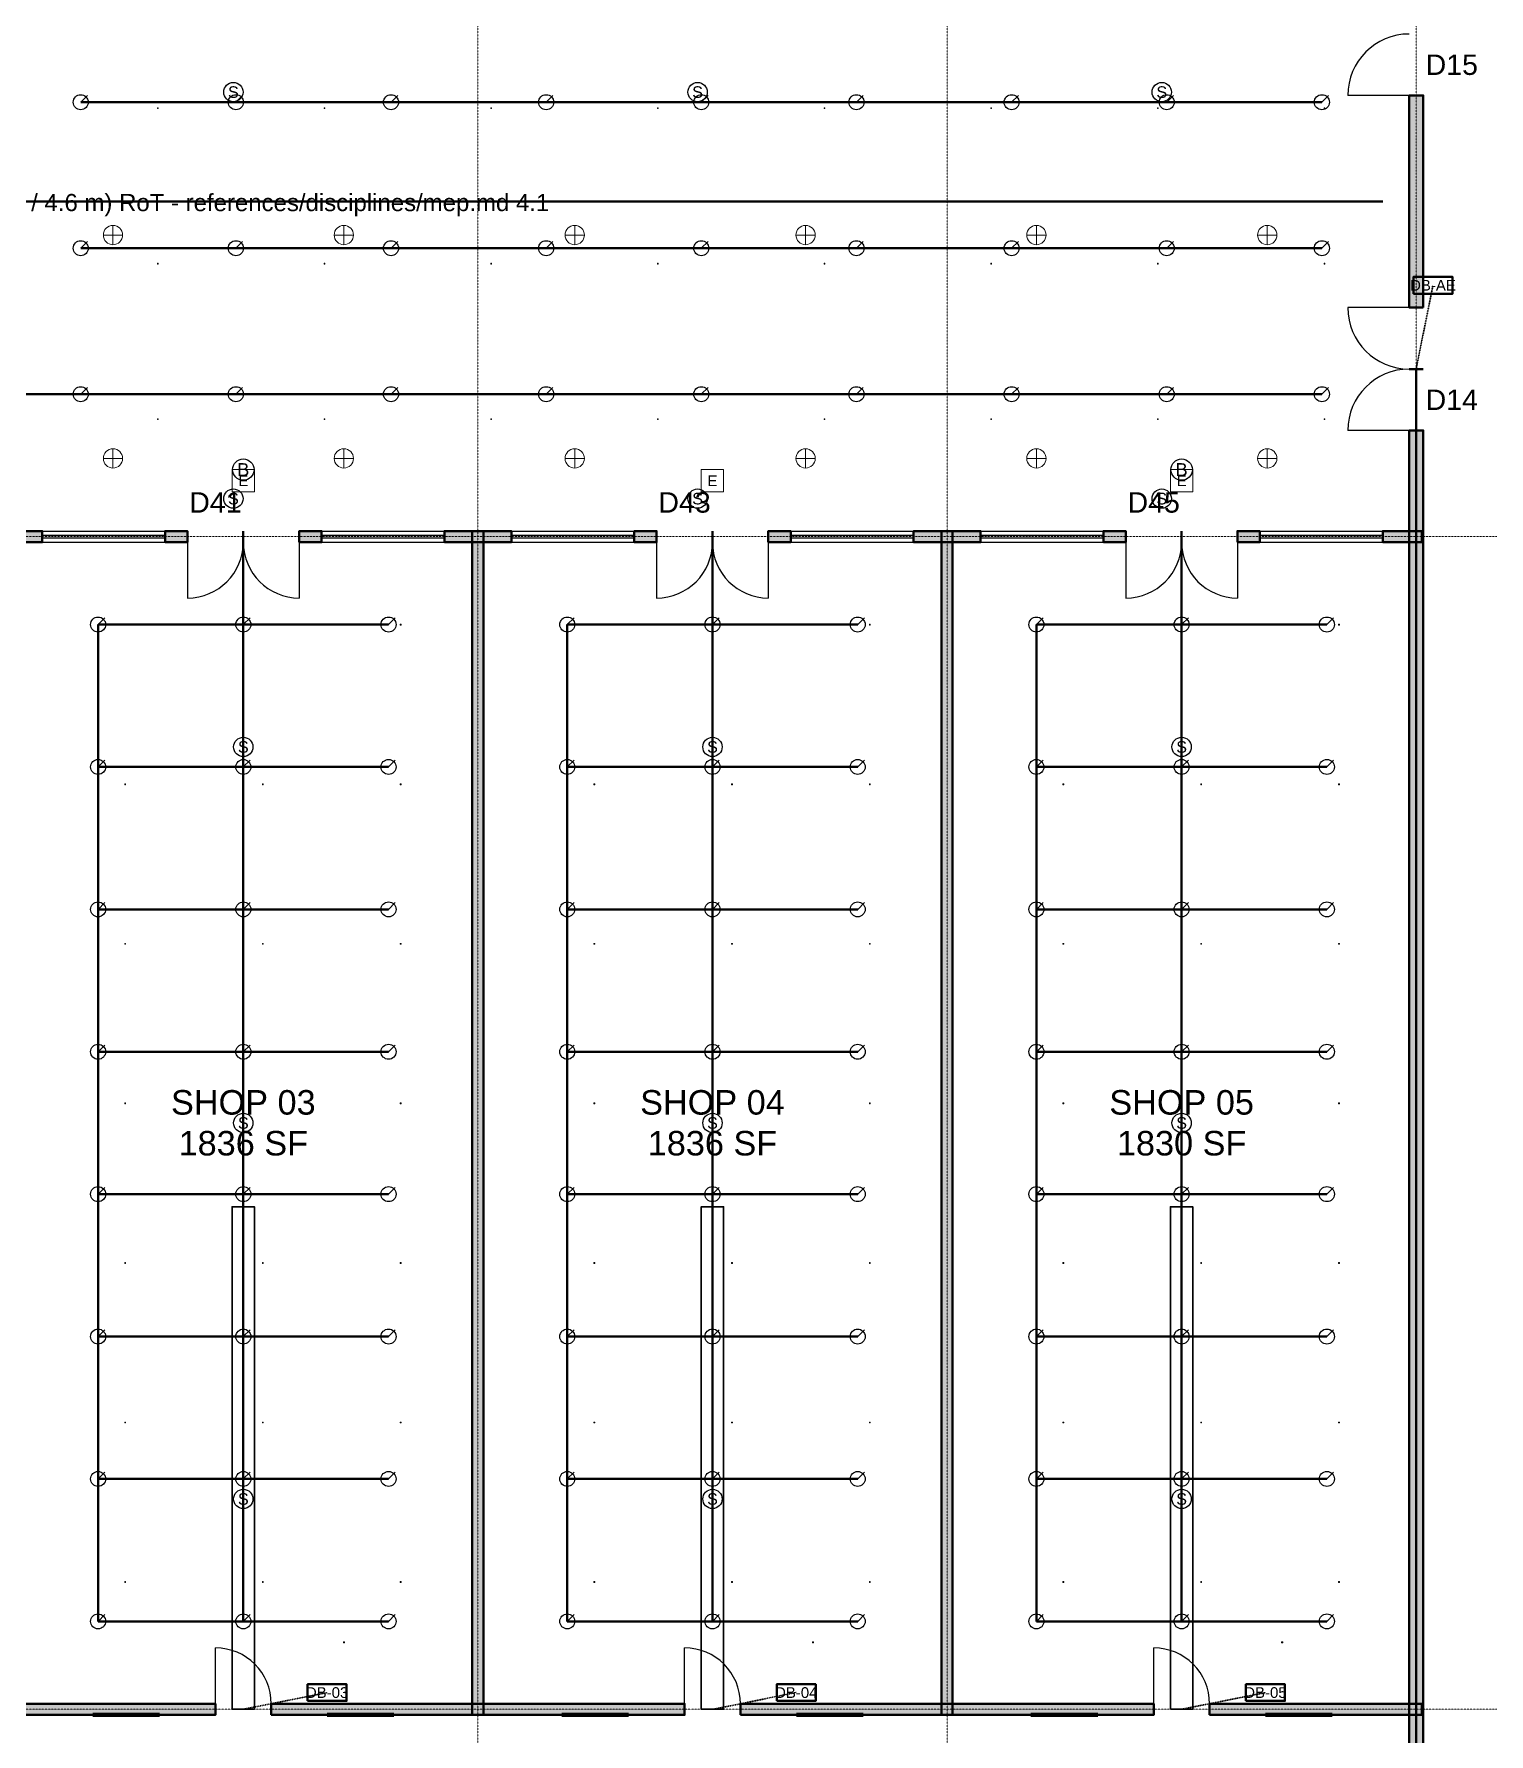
# Model space of a CAD drawing. Header units: inches. Extents: x -108 to 4832, y -12 to 3555.
# Drawn here: x 2876 to 3902, y 762 to 1961 of the extents above; entities that cross this region are included whole.
import ezdxf
from ezdxf.enums import TextEntityAlignment as Align

# ---------------------------------------------------------------- set-up
doc = ezdxf.new("R2010")
doc.units = ezdxf.units.IN
doc.header["$LTSCALE"] = 0.03937
doc.header["$MEASUREMENT"] = 0
doc.linetypes.add('CENTER', pattern=[5.08, 3.175, -0.635, 0.635, -0.635])
doc.linetypes.add('DASHED', pattern=[1.524, 1.27, -0.254])
for name, color, linetype, lineweight in [('A-ANNO-SYMB', 2, 'Continuous', 18), ('A-AREA-IDEN', 2, 'Continuous', 18), ('A-DOOR', 3, 'Continuous', 25), ('A-GLAZ', 4, 'Continuous', 25), ('A-WALL', 7, 'Continuous', 50), ('A-WALL-PATT', 8, 'Continuous', 9), ('E-ANNO-TEXT', 52, 'Continuous', 18), ('E-DB', 6, 'Continuous', 50), ('E-FALM', 230, 'Continuous', 25), ('E-LITE', 2, 'Continuous', 18), ('E-LITE-EMER', 40, 'Continuous', 18), ('E-TRAY', 210, 'DASHED', 35), ('FP-ANNO-TEXT', 14, 'Continuous', 18), ('FP-SPRK-HEAD', 1, 'Continuous', 25), ('FP-SPRK-PIPE', 12, 'Continuous', 50), ('M-HVAC-RCG', 3, 'Continuous', 18), ('M-HVAC-SAD', 5, 'Continuous', 35), ('M-HVAC-SCD', 4, 'Continuous', 18), ('S-GRID', 1, 'CENTER', 13)]:
    doc.layers.add(name, color=color, linetype=linetype, lineweight=lineweight)
doc.styles.add('NCS-ARIAL', font='arial.ttf')

msp = doc.modelspace()

# ---------------------------------------------------------------- hatches: boundary and pattern name
at = {"layer": 'A-WALL-PATT'}
for points in [[(3855.31496, 1767.71654), (3855.31496, 1917.32283), (3845.47244, 1917.32283), (3845.47244, 1767.71654)], [(3855.31496, 609.25197), (3855.31496, 1681.10236), (3845.47244, 1681.10236), (3845.47244, 609.25197)], [(2854.33071, 1602.3622), (2881.88976, 1602.3622), (2881.88976, 1610.23622), (2854.33071, 1610.23622)], [(2968.50394, 1602.3622), (2984.25197, 1602.3622), (2984.25197, 1610.23622), (2968.50394, 1610.23622)], [(3062.99213, 1602.3622), (3078.74016, 1602.3622), (3078.74016, 1610.23622), (3062.99213, 1610.23622)], [(3165.35433, 1602.3622), (3212.59843, 1602.3622), (3212.59843, 1610.23622), (3165.35433, 1610.23622)], [(3192.91339, 775.59055), (3192.91339, 1610.23622), (3185.03937, 1610.23622), (3185.03937, 775.59055)], [(3299.2126, 1602.3622), (3314.96063, 1602.3622), (3314.96063, 1610.23622), (3299.2126, 1610.23622)], [(3393.70079, 1602.3622), (3409.44882, 1602.3622), (3409.44882, 1610.23622), (3393.70079, 1610.23622)], [(3496.06299, 1602.3622), (3543.30709, 1602.3622), (3543.30709, 1610.23622), (3496.06299, 1610.23622)], [(3523.62205, 775.59055), (3523.62205, 1610.23622), (3515.74803, 1610.23622), (3515.74803, 775.59055)], [(3629.92126, 1602.3622), (3645.66929, 1602.3622), (3645.66929, 1610.23622), (3629.92126, 1610.23622)], [(3724.40945, 1602.3622), (3740.15748, 1602.3622), (3740.15748, 1610.23622), (3724.40945, 1610.23622)], [(3826.77165, 1602.3622), (3854.33071, 1602.3622), (3854.33071, 1610.23622), (3826.77165, 1610.23622)], [(2854.33071, 775.59055), (3003.93701, 775.59055), (3003.93701, 783.46457), (2854.33071, 783.46457)], [(3043.30709, 775.59055), (3334.64567, 775.59055), (3334.64567, 783.46457), (3043.30709, 783.46457)], [(3374.01575, 775.59055), (3665.35433, 775.59055), (3665.35433, 783.46457), (3374.01575, 783.46457)], [(3704.72441, 775.59055), (3854.33071, 775.59055), (3854.33071, 783.46457), (3704.72441, 783.46457)]]:
    msp.add_hatch(color=256, dxfattribs=at).paths.add_polyline_path(points)

# ---------------------------------------------------------------- linework, layer by layer
at = {"layer": 'A-DOOR'}
for p, q in [((3845.47244, 1917.32283), (3802.16535, 1917.32283)), ((3845.47244, 1767.71654), (3802.16535, 1767.71654)), ((3845.47244, 1681.10236), (3802.16535, 1681.10236)), ((2984.25197, 1602.3622), (2984.25197, 1562.99213)), ((3062.99213, 1602.3622), (3062.99213, 1562.99213)), ((3314.96063, 1602.3622), (3314.96063, 1562.99213)), ((3393.70079, 1602.3622), (3393.70079, 1562.99213)), ((3645.66929, 1602.3622), (3645.66929, 1562.99213)), ((3724.40945, 1602.3622), (3724.40945, 1562.99213)), ((3003.93701, 783.46457), (3003.93701, 822.83465)), ((3334.64567, 783.46457), (3334.64567, 822.83465)), ((3665.35433, 783.46457), (3665.35433, 822.83465))]:
    msp.add_line(p, q, dxfattribs=at)
for centre, radius, start, end in [((3845.47244, 1917.32283), 43.30709, 90, 180), ((3845.47244, 1767.71654), 43.30709, 180, -90), ((3845.47244, 1681.10236), 43.30709, 90, 180), ((2984.25197, 1602.3622), 39.37008, -90, 0), ((3062.99213, 1602.3622), 39.37008, 180, -90), ((3314.96063, 1602.3622), 39.37008, -90, 0), ((3393.70079, 1602.3622), 39.37008, 180, -90), ((3645.66929, 1602.3622), 39.37008, -90, 0), ((3724.40945, 1602.3622), 39.37008, 180, -90), ((3003.93701, 783.46457), 39.37008, 0, 90), ((3334.64567, 783.46457), 39.37008, 0, 90), ((3665.35433, 783.46457), 39.37008, 0, 90)]:
    msp.add_arc(centre, radius, start, end, dxfattribs=at)
at = {"layer": 'A-GLAZ'}
for p, q in [((2881.88976, 1610.23622), (2968.50394, 1610.23622)), ((2881.88976, 1607.28346), (2968.50394, 1607.28346)), ((3078.74016, 1610.23622), (3165.35433, 1610.23622)), ((3078.74016, 1607.28346), (3165.35433, 1607.28346)), ((3212.59843, 1610.23622), (3299.2126, 1610.23622)), ((3212.59843, 1607.28346), (3299.2126, 1607.28346)), ((3409.44882, 1610.23622), (3496.06299, 1610.23622)), ((3409.44882, 1607.28346), (3496.06299, 1607.28346)), ((3543.30709, 1610.23622), (3629.92126, 1610.23622)), ((3543.30709, 1607.28346), (3629.92126, 1607.28346)), ((3740.15748, 1610.23622), (3826.77165, 1610.23622)), ((3740.15748, 1607.28346), (3826.77165, 1607.28346)), ((2881.88976, 1605.31496), (2968.50394, 1605.31496)), ((2881.88976, 1602.3622), (2968.50394, 1602.3622)), ((3078.74016, 1605.31496), (3165.35433, 1605.31496)), ((3078.74016, 1602.3622), (3165.35433, 1602.3622)), ((3212.59843, 1605.31496), (3299.2126, 1605.31496)), ((3212.59843, 1602.3622), (3299.2126, 1602.3622)), ((3409.44882, 1605.31496), (3496.06299, 1605.31496)), ((3409.44882, 1602.3622), (3496.06299, 1602.3622)), ((3543.30709, 1605.31496), (3629.92126, 1605.31496)), ((3543.30709, 1602.3622), (3629.92126, 1602.3622)), ((3740.15748, 1605.31496), (3826.77165, 1605.31496)), ((3740.15748, 1602.3622), (3826.77165, 1602.3622))]:
    msp.add_line(p, q, dxfattribs=at)
at = {"layer": 'A-WALL'}
for p, q in [((3855.31496, 1917.32283), (3845.47244, 1917.32283)), ((3855.31496, 1767.71654), (3845.47244, 1767.71654)), ((3855.31496, 1724.40945), (3845.47244, 1724.40945)), ((3855.31496, 1724.40945), (3845.47244, 1724.40945)), ((3855.31496, 1681.10236), (3845.47244, 1681.10236)), ((2881.88976, 1602.3622), (2881.88976, 1610.23622)), ((2968.50394, 1602.3622), (2968.50394, 1610.23622)), ((2984.25197, 1602.3622), (2984.25197, 1610.23622)), ((3023.62205, 1602.3622), (3023.62205, 1610.23622)), ((3023.62205, 1602.3622), (3023.62205, 1610.23622)), ((3062.99213, 1602.3622), (3062.99213, 1610.23622)), ((3078.74016, 1602.3622), (3078.74016, 1610.23622)), ((3165.35433, 1602.3622), (3165.35433, 1610.23622)), ((3212.59843, 1602.3622), (3212.59843, 1610.23622)), ((3299.2126, 1602.3622), (3299.2126, 1610.23622)), ((3314.96063, 1602.3622), (3314.96063, 1610.23622)), ((3354.33071, 1602.3622), (3354.33071, 1610.23622)), ((3354.33071, 1602.3622), (3354.33071, 1610.23622)), ((3393.70079, 1602.3622), (3393.70079, 1610.23622)), ((3409.44882, 1602.3622), (3409.44882, 1610.23622)), ((3496.06299, 1602.3622), (3496.06299, 1610.23622)), ((3543.30709, 1602.3622), (3543.30709, 1610.23622)), ((3629.92126, 1602.3622), (3629.92126, 1610.23622)), ((3645.66929, 1602.3622), (3645.66929, 1610.23622)), ((3685.03937, 1602.3622), (3685.03937, 1610.23622)), ((3685.03937, 1602.3622), (3685.03937, 1610.23622)), ((3724.40945, 1602.3622), (3724.40945, 1610.23622)), ((3740.15748, 1602.3622), (3740.15748, 1610.23622)), ((3826.77165, 1602.3622), (3826.77165, 1610.23622)), ((3003.93701, 775.59055), (3003.93701, 783.46457)), ((3043.30709, 775.59055), (3043.30709, 783.46457)), ((3334.64567, 775.59055), (3334.64567, 783.46457)), ((3374.01575, 775.59055), (3374.01575, 783.46457)), ((3665.35433, 775.59055), (3665.35433, 783.46457)), ((3704.72441, 775.59055), (3704.72441, 783.46457))]:
    msp.add_line(p, q, dxfattribs=at)
for points in [[(3855.31496, 1767.71654), (3855.31496, 1917.32283), (3845.47244, 1917.32283), (3845.47244, 1767.71654)], [(3855.31496, 609.25197), (3855.31496, 1681.10236), (3845.47244, 1681.10236), (3845.47244, 609.25197)], [(2854.33071, 1602.3622), (2881.88976, 1602.3622), (2881.88976, 1610.23622), (2854.33071, 1610.23622)], [(2968.50394, 1602.3622), (2984.25197, 1602.3622), (2984.25197, 1610.23622), (2968.50394, 1610.23622)], [(3062.99213, 1602.3622), (3078.74016, 1602.3622), (3078.74016, 1610.23622), (3062.99213, 1610.23622)], [(3165.35433, 1602.3622), (3212.59843, 1602.3622), (3212.59843, 1610.23622), (3165.35433, 1610.23622)], [(3192.91339, 775.59055), (3192.91339, 1610.23622), (3185.03937, 1610.23622), (3185.03937, 775.59055)], [(3299.2126, 1602.3622), (3314.96063, 1602.3622), (3314.96063, 1610.23622), (3299.2126, 1610.23622)], [(3393.70079, 1602.3622), (3409.44882, 1602.3622), (3409.44882, 1610.23622), (3393.70079, 1610.23622)], [(3496.06299, 1602.3622), (3543.30709, 1602.3622), (3543.30709, 1610.23622), (3496.06299, 1610.23622)], [(3523.62205, 775.59055), (3523.62205, 1610.23622), (3515.74803, 1610.23622), (3515.74803, 775.59055)], [(3629.92126, 1602.3622), (3645.66929, 1602.3622), (3645.66929, 1610.23622), (3629.92126, 1610.23622)], [(3724.40945, 1602.3622), (3740.15748, 1602.3622), (3740.15748, 1610.23622), (3724.40945, 1610.23622)], [(3826.77165, 1602.3622), (3854.33071, 1602.3622), (3854.33071, 1610.23622), (3826.77165, 1610.23622)], [(2854.33071, 775.59055), (3003.93701, 775.59055), (3003.93701, 783.46457), (2854.33071, 783.46457)], [(3043.30709, 775.59055), (3334.64567, 775.59055), (3334.64567, 783.46457), (3043.30709, 783.46457)], [(3374.01575, 775.59055), (3665.35433, 775.59055), (3665.35433, 783.46457), (3374.01575, 783.46457)], [(3704.72441, 775.59055), (3854.33071, 775.59055), (3854.33071, 783.46457), (3704.72441, 783.46457)]]:
    msp.add_lwpolyline(points, close=True, dxfattribs=at)
at = {"layer": 'E-DB'}
for points in [[(3848.4252, 1777.55906), (3875.98425, 1777.55906), (3875.98425, 1789.37008), (3848.4252, 1789.37008)], [(3068.89764, 785.43307), (3096.45669, 785.43307), (3096.45669, 797.24409), (3068.89764, 797.24409)], [(3399.6063, 785.43307), (3427.16535, 785.43307), (3427.16535, 797.24409), (3399.6063, 797.24409)], [(3730.31496, 785.43307), (3757.87402, 785.43307), (3757.87402, 797.24409), (3730.31496, 797.24409)]]:
    msp.add_lwpolyline(points, close=True, dxfattribs=at)
at = {"layer": 'E-FALM'}
for centre, radius in [((3016.62292, 1919.68504), 6.80315), ((3343.83202, 1919.68504), 6.80315), ((3671.04112, 1919.68504), 6.80315), ((3023.62205, 1653.54331), 7.55906), ((3685.03937, 1653.54331), 7.55906), ((3016.62292, 1633.07087), 6.80315), ((3343.83202, 1633.07087), 6.80315), ((3671.04112, 1633.07087), 6.80315), ((3023.62205, 1458.00525), 6.80315), ((3354.33071, 1458.00525), 6.80315), ((3685.03937, 1458.00525), 6.80315), ((3023.62205, 1192.91339), 6.80315), ((3354.33071, 1192.91339), 6.80315), ((3685.03937, 1192.91339), 6.80315), ((3023.62205, 927.82152), 6.80315), ((3354.33071, 927.82152), 6.80315), ((3685.03937, 927.82152), 6.80315)]:
    msp.add_circle(centre, radius, dxfattribs=at)
at = {"layer": 'E-LITE'}
for p, q in [((2931.75853, 1812.09449), (2931.75853, 1825.70079)), ((3094.48819, 1812.09449), (3094.48819, 1825.70079)), ((3257.21785, 1812.09449), (3257.21785, 1825.70079)), ((3419.94751, 1812.09449), (3419.94751, 1825.70079)), ((3582.67717, 1812.09449), (3582.67717, 1825.70079)), ((3745.40682, 1812.09449), (3745.40682, 1825.70079)), ((2924.95538, 1818.89764), (2938.56168, 1818.89764)), ((3087.68504, 1818.89764), (3101.29134, 1818.89764)), ((3250.4147, 1818.89764), (3264.021, 1818.89764)), ((3413.14436, 1818.89764), (3426.75066, 1818.89764)), ((3575.87402, 1818.89764), (3589.48031, 1818.89764)), ((3738.60367, 1818.89764), (3752.20997, 1818.89764)), ((2931.75853, 1654.61417), (2931.75853, 1668.22047)), ((3094.48819, 1654.61417), (3094.48819, 1668.22047)), ((3257.21785, 1654.61417), (3257.21785, 1668.22047)), ((3419.94751, 1654.61417), (3419.94751, 1668.22047)), ((3582.67717, 1654.61417), (3582.67717, 1668.22047)), ((3745.40682, 1654.61417), (3745.40682, 1668.22047)), ((2924.95538, 1661.41732), (2938.56168, 1661.41732)), ((3087.68504, 1661.41732), (3101.29134, 1661.41732)), ((3250.4147, 1661.41732), (3264.021, 1661.41732)), ((3413.14436, 1661.41732), (3426.75066, 1661.41732)), ((3575.87402, 1661.41732), (3589.48031, 1661.41732)), ((3738.60367, 1661.41732), (3752.20997, 1661.41732))]:
    msp.add_line(p, q, dxfattribs=at)
at = {"layer": 'E-LITE', "const_width": 3.02362}
for points in [[(2917.32283, 775.59055), (2964.56693, 775.59055)], [(3082.67717, 775.59055), (3129.92126, 775.59055)], [(3248.0315, 775.59055), (3295.27559, 775.59055)], [(3413.38583, 775.59055), (3460.62992, 775.59055)], [(3578.74016, 775.59055), (3625.98425, 775.59055)], [(3744.09449, 775.59055), (3791.33858, 775.59055)]]:
    msp.add_lwpolyline(points, dxfattribs=at)
at = {"layer": 'E-LITE'}
for centre in [(2931.75853, 1818.89764), (3094.48819, 1818.89764), (3257.21785, 1818.89764), (3419.94751, 1818.89764), (3582.67717, 1818.89764), (3745.40682, 1818.89764), (2931.75853, 1661.41732), (3094.48819, 1661.41732), (3257.21785, 1661.41732), (3419.94751, 1661.41732), (3582.67717, 1661.41732), (3745.40682, 1661.41732)]:
    msp.add_circle(centre, 6.80315, dxfattribs=at)
at = {"layer": 'E-LITE-EMER'}
for points in [[(3015.74803, 1637.79528), (3031.49606, 1637.79528), (3031.49606, 1653.54331), (3015.74803, 1653.54331)], [(3346.45669, 1637.79528), (3362.20472, 1637.79528), (3362.20472, 1653.54331), (3346.45669, 1653.54331)], [(3677.16535, 1637.79528), (3692.91339, 1637.79528), (3692.91339, 1653.54331), (3677.16535, 1653.54331)]]:
    msp.add_lwpolyline(points, close=True, dxfattribs=at)
at = {"layer": 'E-TRAY'}
for p, q in [((3850.3937, 1724.40945), (3862.20472, 1783.46457)), ((3023.62205, 779.52756), (3082.67717, 791.33858)), ((3354.33071, 779.52756), (3413.38583, 791.33858)), ((3685.03937, 779.52756), (3744.09449, 791.33858))]:
    msp.add_line(p, q, dxfattribs=at)
at = {"layer": 'FP-SPRK-HEAD'}
for p, q in [((2909.01137, 1912.54218), (2913.77358, 1917.30439)), ((3018.3727, 1912.54218), (3023.13491, 1917.30439)), ((3127.73403, 1912.54218), (3132.49624, 1917.30439)), ((3237.09536, 1912.54218), (3241.85757, 1917.30439)), ((3346.45669, 1912.54218), (3351.2189, 1917.30439)), ((3455.81802, 1912.54218), (3460.58023, 1917.30439)), ((3565.17935, 1912.54218), (3569.94156, 1917.30439)), ((3674.54068, 1912.54218), (3679.30289, 1917.30439)), ((3783.90201, 1912.54218), (3788.66422, 1917.30439)), ((2909.01137, 1809.61755), (2913.77358, 1814.37975)), ((3018.3727, 1809.61755), (3023.13491, 1814.37975)), ((3127.73403, 1809.61755), (3132.49624, 1814.37975)), ((3237.09536, 1809.61755), (3241.85757, 1814.37975)), ((3346.45669, 1809.61755), (3351.2189, 1814.37975)), ((3455.81802, 1809.61755), (3460.58023, 1814.37975)), ((3565.17935, 1809.61755), (3569.94156, 1814.37975)), ((3674.54068, 1809.61755), (3679.30289, 1814.37975)), ((3783.90201, 1809.61755), (3788.66422, 1814.37975)), ((2909.01137, 1706.69291), (2913.77358, 1711.45512)), ((3018.3727, 1706.69291), (3023.13491, 1711.45512)), ((3127.73403, 1706.69291), (3132.49624, 1711.45512)), ((3237.09536, 1706.69291), (3241.85757, 1711.45512)), ((3346.45669, 1706.69291), (3351.2189, 1711.45512)), ((3455.81802, 1706.69291), (3460.58023, 1711.45512)), ((3565.17935, 1706.69291), (3569.94156, 1711.45512)), ((3674.54068, 1706.69291), (3679.30289, 1711.45512)), ((3783.90201, 1706.69291), (3788.66422, 1711.45512)), ((2921.25984, 1544.29134), (2926.02205, 1549.05354)), ((3023.62205, 1544.29134), (3028.38425, 1549.05354)), ((3125.98425, 1544.29134), (3130.74646, 1549.05354)), ((3251.9685, 1544.29134), (3256.73071, 1549.05354)), ((3354.33071, 1544.29134), (3359.09291, 1549.05354)), ((3456.69291, 1544.29134), (3461.45512, 1549.05354)), ((3582.67717, 1544.29134), (3587.43937, 1549.05354)), ((3685.03937, 1544.29134), (3689.80157, 1549.05354)), ((3787.40157, 1544.29134), (3792.16378, 1549.05354)), ((2921.25984, 1443.89764), (2926.02205, 1448.65984)), ((3023.62205, 1443.89764), (3028.38425, 1448.65984)), ((3125.98425, 1443.89764), (3130.74646, 1448.65984)), ((3251.9685, 1443.89764), (3256.73071, 1448.65984)), ((3354.33071, 1443.89764), (3359.09291, 1448.65984)), ((3456.69291, 1443.89764), (3461.45512, 1448.65984)), ((3582.67717, 1443.89764), (3587.43937, 1448.65984)), ((3685.03937, 1443.89764), (3689.80157, 1448.65984)), ((3787.40157, 1443.89764), (3792.16378, 1448.65984)), ((2921.25984, 1343.50394), (2926.02205, 1348.26614)), ((3023.62205, 1343.50394), (3028.38425, 1348.26614)), ((3125.98425, 1343.50394), (3130.74646, 1348.26614)), ((3251.9685, 1343.50394), (3256.73071, 1348.26614)), ((3354.33071, 1343.50394), (3359.09291, 1348.26614)), ((3456.69291, 1343.50394), (3461.45512, 1348.26614)), ((3582.67717, 1343.50394), (3587.43937, 1348.26614)), ((3685.03937, 1343.50394), (3689.80157, 1348.26614)), ((3787.40157, 1343.50394), (3792.16378, 1348.26614)), ((2921.25984, 1243.11024), (2926.02205, 1247.87244)), ((3023.62205, 1243.11024), (3028.38425, 1247.87244)), ((3125.98425, 1243.11024), (3130.74646, 1247.87244)), ((3251.9685, 1243.11024), (3256.73071, 1247.87244)), ((3354.33071, 1243.11024), (3359.09291, 1247.87244)), ((3456.69291, 1243.11024), (3461.45512, 1247.87244)), ((3582.67717, 1243.11024), (3587.43937, 1247.87244)), ((3685.03937, 1243.11024), (3689.80157, 1247.87244)), ((3787.40157, 1243.11024), (3792.16378, 1247.87244)), ((2921.25984, 1142.71654), (2926.02205, 1147.47874)), ((3023.62205, 1142.71654), (3028.38425, 1147.47874)), ((3125.98425, 1142.71654), (3130.74646, 1147.47874)), ((3251.9685, 1142.71654), (3256.73071, 1147.47874)), ((3354.33071, 1142.71654), (3359.09291, 1147.47874)), ((3456.69291, 1142.71654), (3461.45512, 1147.47874)), ((3582.67717, 1142.71654), (3587.43937, 1147.47874)), ((3685.03937, 1142.71654), (3689.80157, 1147.47874)), ((3787.40157, 1142.71654), (3792.16378, 1147.47874)), ((2921.25984, 1042.32283), (2926.02205, 1047.08504)), ((3023.62205, 1042.32283), (3028.38425, 1047.08504)), ((3125.98425, 1042.32283), (3130.74646, 1047.08504)), ((3251.9685, 1042.32283), (3256.73071, 1047.08504)), ((3354.33071, 1042.32283), (3359.09291, 1047.08504)), ((3456.69291, 1042.32283), (3461.45512, 1047.08504)), ((3582.67717, 1042.32283), (3587.43937, 1047.08504)), ((3685.03937, 1042.32283), (3689.80157, 1047.08504)), ((3787.40157, 1042.32283), (3792.16378, 1047.08504)), ((2921.25984, 941.92913), (2926.02205, 946.69134)), ((3023.62205, 941.92913), (3028.38425, 946.69134)), ((3125.98425, 941.92913), (3130.74646, 946.69134)), ((3251.9685, 941.92913), (3256.73071, 946.69134)), ((3354.33071, 941.92913), (3359.09291, 946.69134)), ((3456.69291, 941.92913), (3461.45512, 946.69134)), ((3582.67717, 941.92913), (3587.43937, 946.69134)), ((3685.03937, 941.92913), (3689.80157, 946.69134)), ((3787.40157, 941.92913), (3792.16378, 946.69134)), ((2921.25984, 841.53543), (2926.02205, 846.29764)), ((3023.62205, 841.53543), (3028.38425, 846.29764)), ((3125.98425, 841.53543), (3130.74646, 846.29764)), ((3251.9685, 841.53543), (3256.73071, 846.29764)), ((3354.33071, 841.53543), (3359.09291, 846.29764)), ((3456.69291, 841.53543), (3461.45512, 846.29764)), ((3582.67717, 841.53543), (3587.43937, 846.29764)), ((3685.03937, 841.53543), (3689.80157, 846.29764)), ((3787.40157, 841.53543), (3792.16378, 846.29764))]:
    msp.add_line(p, q, dxfattribs=at)
for centre in [(2909.01137, 1912.54218), (3018.3727, 1912.54218), (3127.73403, 1912.54218), (3237.09536, 1912.54218), (3346.45669, 1912.54218), (3455.81802, 1912.54218), (3565.17935, 1912.54218), (3674.54068, 1912.54218), (3783.90201, 1912.54218), (2909.01137, 1809.61755), (3018.3727, 1809.61755), (3127.73403, 1809.61755), (3237.09536, 1809.61755), (3346.45669, 1809.61755), (3455.81802, 1809.61755), (3565.17935, 1809.61755), (3674.54068, 1809.61755), (3783.90201, 1809.61755), (2909.01137, 1706.69291), (3018.3727, 1706.69291), (3127.73403, 1706.69291), (3237.09536, 1706.69291), (3346.45669, 1706.69291), (3455.81802, 1706.69291), (3565.17935, 1706.69291), (3674.54068, 1706.69291), (3783.90201, 1706.69291), (2921.25984, 1544.29134), (3023.62205, 1544.29134), (3125.98425, 1544.29134), (3251.9685, 1544.29134), (3354.33071, 1544.29134), (3456.69291, 1544.29134), (3582.67717, 1544.29134), (3685.03937, 1544.29134), (3787.40157, 1544.29134), (2921.25984, 1443.89764), (3023.62205, 1443.89764), (3125.98425, 1443.89764), (3251.9685, 1443.89764), (3354.33071, 1443.89764), (3456.69291, 1443.89764), (3582.67717, 1443.89764), (3685.03937, 1443.89764), (3787.40157, 1443.89764), (2921.25984, 1343.50394), (3023.62205, 1343.50394), (3125.98425, 1343.50394), (3251.9685, 1343.50394), (3354.33071, 1343.50394), (3456.69291, 1343.50394), (3582.67717, 1343.50394), (3685.03937, 1343.50394), (3787.40157, 1343.50394), (2921.25984, 1243.11024), (3023.62205, 1243.11024), (3125.98425, 1243.11024), (3251.9685, 1243.11024), (3354.33071, 1243.11024), (3456.69291, 1243.11024), (3582.67717, 1243.11024), (3685.03937, 1243.11024), (3787.40157, 1243.11024), (2921.25984, 1142.71654), (3023.62205, 1142.71654), (3125.98425, 1142.71654), (3251.9685, 1142.71654), (3354.33071, 1142.71654), (3456.69291, 1142.71654), (3582.67717, 1142.71654), (3685.03937, 1142.71654), (3787.40157, 1142.71654), (2921.25984, 1042.32283), (3023.62205, 1042.32283), (3125.98425, 1042.32283), (3251.9685, 1042.32283), (3354.33071, 1042.32283), (3456.69291, 1042.32283), (3582.67717, 1042.32283), (3685.03937, 1042.32283), (3787.40157, 1042.32283), (2921.25984, 941.92913), (3023.62205, 941.92913), (3125.98425, 941.92913), (3251.9685, 941.92913), (3354.33071, 941.92913), (3456.69291, 941.92913), (3582.67717, 941.92913), (3685.03937, 941.92913), (3787.40157, 941.92913), (2921.25984, 841.53543), (3023.62205, 841.53543), (3125.98425, 841.53543), (3251.9685, 841.53543), (3354.33071, 841.53543), (3456.69291, 841.53543), (3582.67717, 841.53543), (3685.03937, 841.53543), (3787.40157, 841.53543)]:
    msp.add_circle(centre, 5.29134, dxfattribs=at)
at = {"layer": 'FP-SPRK-PIPE'}
for p, q in [((2909.01137, 1912.54218), (3018.3727, 1912.54218)), ((3018.3727, 1912.54218), (3127.73403, 1912.54218)), ((3127.73403, 1912.54218), (3237.09536, 1912.54218)), ((3237.09536, 1912.54218), (3346.45669, 1912.54218)), ((3346.45669, 1912.54218), (3455.81802, 1912.54218)), ((3455.81802, 1912.54218), (3565.17935, 1912.54218)), ((3565.17935, 1912.54218), (3674.54068, 1912.54218)), ((3674.54068, 1912.54218), (3783.90201, 1912.54218)), ((897.6378, 1842.51969), (3826.77165, 1842.51969)), ((2909.01137, 1809.61755), (3018.3727, 1809.61755)), ((3018.3727, 1809.61755), (3127.73403, 1809.61755)), ((3127.73403, 1809.61755), (3237.09536, 1809.61755)), ((3237.09536, 1809.61755), (3346.45669, 1809.61755)), ((3346.45669, 1809.61755), (3455.81802, 1809.61755)), ((3455.81802, 1809.61755), (3565.17935, 1809.61755)), ((3565.17935, 1809.61755), (3674.54068, 1809.61755)), ((3674.54068, 1809.61755), (3783.90201, 1809.61755)), ((3850.3937, 678.8771), (3850.3937, 1724.40945)), ((2799.65004, 1706.69291), (2909.01137, 1706.69291)), ((2909.01137, 1706.69291), (3018.3727, 1706.69291)), ((3018.3727, 1706.69291), (3127.73403, 1706.69291)), ((3127.73403, 1706.69291), (3237.09536, 1706.69291)), ((3237.09536, 1706.69291), (3346.45669, 1706.69291)), ((3346.45669, 1706.69291), (3455.81802, 1706.69291)), ((3455.81802, 1706.69291), (3565.17935, 1706.69291)), ((3565.17935, 1706.69291), (3674.54068, 1706.69291)), ((3674.54068, 1706.69291), (3783.90201, 1706.69291)), ((3023.62205, 841.53543), (3023.62205, 1606.29921)), ((3354.33071, 841.53543), (3354.33071, 1606.29921)), ((3685.03937, 841.53543), (3685.03937, 1606.29921)), ((2921.25984, 1544.29134), (3023.62205, 1544.29134)), ((2921.25984, 1443.89764), (2921.25984, 1544.29134)), ((3023.62205, 1544.29134), (3125.98425, 1544.29134)), ((3251.9685, 1544.29134), (3354.33071, 1544.29134)), ((3251.9685, 1443.89764), (3251.9685, 1544.29134)), ((3354.33071, 1544.29134), (3456.69291, 1544.29134)), ((3582.67717, 1544.29134), (3685.03937, 1544.29134)), ((3582.67717, 1443.89764), (3582.67717, 1544.29134)), ((3685.03937, 1544.29134), (3787.40157, 1544.29134)), ((2921.25984, 1443.89764), (3023.62205, 1443.89764)), ((2921.25984, 1343.50394), (2921.25984, 1443.89764)), ((3023.62205, 1443.89764), (3125.98425, 1443.89764)), ((3251.9685, 1443.89764), (3354.33071, 1443.89764)), ((3251.9685, 1343.50394), (3251.9685, 1443.89764)), ((3354.33071, 1443.89764), (3456.69291, 1443.89764)), ((3582.67717, 1443.89764), (3685.03937, 1443.89764)), ((3582.67717, 1343.50394), (3582.67717, 1443.89764)), ((3685.03937, 1443.89764), (3787.40157, 1443.89764)), ((2921.25984, 1343.50394), (3023.62205, 1343.50394)), ((2921.25984, 1243.11024), (2921.25984, 1343.50394)), ((3023.62205, 1343.50394), (3125.98425, 1343.50394)), ((3251.9685, 1343.50394), (3354.33071, 1343.50394)), ((3251.9685, 1243.11024), (3251.9685, 1343.50394)), ((3354.33071, 1343.50394), (3456.69291, 1343.50394)), ((3582.67717, 1343.50394), (3685.03937, 1343.50394)), ((3582.67717, 1243.11024), (3582.67717, 1343.50394)), ((3685.03937, 1343.50394), (3787.40157, 1343.50394)), ((2921.25984, 1243.11024), (3023.62205, 1243.11024)), ((2921.25984, 1142.71654), (2921.25984, 1243.11024)), ((3023.62205, 1243.11024), (3125.98425, 1243.11024)), ((3251.9685, 1243.11024), (3354.33071, 1243.11024)), ((3251.9685, 1142.71654), (3251.9685, 1243.11024)), ((3354.33071, 1243.11024), (3456.69291, 1243.11024)), ((3582.67717, 1243.11024), (3685.03937, 1243.11024)), ((3582.67717, 1142.71654), (3582.67717, 1243.11024)), ((3685.03937, 1243.11024), (3787.40157, 1243.11024)), ((2921.25984, 1142.71654), (3023.62205, 1142.71654)), ((2921.25984, 1042.32283), (2921.25984, 1142.71654)), ((3023.62205, 1142.71654), (3125.98425, 1142.71654)), ((3251.9685, 1142.71654), (3354.33071, 1142.71654)), ((3251.9685, 1042.32283), (3251.9685, 1142.71654)), ((3354.33071, 1142.71654), (3456.69291, 1142.71654)), ((3582.67717, 1142.71654), (3685.03937, 1142.71654)), ((3582.67717, 1042.32283), (3582.67717, 1142.71654)), ((3685.03937, 1142.71654), (3787.40157, 1142.71654)), ((2921.25984, 1042.32283), (3023.62205, 1042.32283)), ((2921.25984, 941.92913), (2921.25984, 1042.32283)), ((3023.62205, 1042.32283), (3125.98425, 1042.32283)), ((3251.9685, 1042.32283), (3354.33071, 1042.32283)), ((3251.9685, 941.92913), (3251.9685, 1042.32283)), ((3354.33071, 1042.32283), (3456.69291, 1042.32283)), ((3582.67717, 1042.32283), (3685.03937, 1042.32283)), ((3582.67717, 941.92913), (3582.67717, 1042.32283)), ((3685.03937, 1042.32283), (3787.40157, 1042.32283)), ((2921.25984, 941.92913), (3023.62205, 941.92913)), ((2921.25984, 841.53543), (2921.25984, 941.92913)), ((3023.62205, 941.92913), (3125.98425, 941.92913)), ((3251.9685, 941.92913), (3354.33071, 941.92913)), ((3251.9685, 841.53543), (3251.9685, 941.92913)), ((3354.33071, 941.92913), (3456.69291, 941.92913)), ((3582.67717, 941.92913), (3685.03937, 941.92913)), ((3582.67717, 841.53543), (3582.67717, 941.92913)), ((3685.03937, 941.92913), (3787.40157, 941.92913)), ((2921.25984, 841.53543), (3023.62205, 841.53543)), ((2921.25984, 841.53543), (3023.62205, 841.53543)), ((3023.62205, 841.53543), (3125.98425, 841.53543)), ((3251.9685, 841.53543), (3354.33071, 841.53543)), ((3251.9685, 841.53543), (3354.33071, 841.53543)), ((3354.33071, 841.53543), (3456.69291, 841.53543)), ((3582.67717, 841.53543), (3685.03937, 841.53543)), ((3582.67717, 841.53543), (3685.03937, 841.53543)), ((3685.03937, 841.53543), (3787.40157, 841.53543))]:
    msp.add_line(p, q, dxfattribs=at)
at = {"layer": 'M-HVAC-RCG'}
for p, q in [((3094.13107, 826.41453), (3094.84531, 827.12877)), ((3094.13107, 827.12877), (3094.84531, 826.41453)), ((3424.83973, 826.41453), (3425.55397, 827.12877)), ((3424.83973, 827.12877), (3425.55397, 826.41453)), ((3755.54839, 826.41453), (3756.26263, 827.12877)), ((3755.54839, 827.12877), (3756.26263, 826.41453))]:
    msp.add_line(p, q, dxfattribs=at)
for points in [[(3094.13107, 826.41453), (3094.84531, 826.41453), (3094.84531, 827.12877), (3094.13107, 827.12877)], [(3424.83973, 826.41453), (3425.55397, 826.41453), (3425.55397, 827.12877), (3424.83973, 827.12877)], [(3755.54839, 826.41453), (3756.26263, 826.41453), (3756.26263, 827.12877), (3755.54839, 827.12877)]]:
    msp.add_lwpolyline(points, close=True, dxfattribs=at)
at = {"layer": 'M-HVAC-SAD'}
for points in [[(3015.74803, 779.52756), (3031.49606, 779.52756), (3031.49606, 1133.85827), (3015.74803, 1133.85827)], [(3346.45669, 779.52756), (3362.20472, 779.52756), (3362.20472, 1133.85827), (3346.45669, 1133.85827)], [(3677.16535, 779.52756), (3692.91339, 779.52756), (3692.91339, 1133.85827), (3677.16535, 1133.85827)]]:
    msp.add_lwpolyline(points, close=True, dxfattribs=at)
at = {"layer": 'M-HVAC-SCD'}
for p, q in [((2963.08823, 1908.09125), (2963.68343, 1908.68646)), ((2963.08823, 1908.68646), (2963.68343, 1908.09125)), ((3080.56854, 1908.09125), (3081.16374, 1908.68646)), ((3080.56854, 1908.68646), (3081.16374, 1908.09125)), ((3198.04886, 1908.09125), (3198.64406, 1908.68646)), ((3198.04886, 1908.68646), (3198.64406, 1908.09125)), ((3315.52917, 1908.09125), (3316.12437, 1908.68646)), ((3315.52917, 1908.68646), (3316.12437, 1908.09125)), ((3433.00949, 1908.09125), (3433.60469, 1908.68646)), ((3433.00949, 1908.68646), (3433.60469, 1908.09125)), ((3550.4898, 1908.09125), (3551.085, 1908.68646)), ((3550.4898, 1908.68646), (3551.085, 1908.09125)), ((3667.97012, 1908.09125), (3668.56532, 1908.68646)), ((3667.97012, 1908.68646), (3668.56532, 1908.09125)), ((3785.45043, 1908.09125), (3786.04563, 1908.68646)), ((3785.45043, 1908.68646), (3786.04563, 1908.09125)), ((2963.08823, 1798.46073), (2963.68343, 1799.05593)), ((2963.08823, 1799.05593), (2963.68343, 1798.46073)), ((3080.56854, 1798.46073), (3081.16374, 1799.05593)), ((3080.56854, 1799.05593), (3081.16374, 1798.46073)), ((3198.04886, 1798.46073), (3198.64406, 1799.05593)), ((3198.04886, 1799.05593), (3198.64406, 1798.46073)), ((3315.52917, 1798.46073), (3316.12437, 1799.05593)), ((3315.52917, 1799.05593), (3316.12437, 1798.46073)), ((3433.00949, 1798.46073), (3433.60469, 1799.05593)), ((3433.00949, 1799.05593), (3433.60469, 1798.46073)), ((3550.4898, 1798.46073), (3551.085, 1799.05593)), ((3550.4898, 1799.05593), (3551.085, 1798.46073)), ((3667.97012, 1798.46073), (3668.56532, 1799.05593)), ((3667.97012, 1799.05593), (3668.56532, 1798.46073)), ((3785.45043, 1798.46073), (3786.04563, 1799.05593)), ((3785.45043, 1799.05593), (3786.04563, 1798.46073)), ((2963.08823, 1688.8302), (2963.68343, 1689.4254)), ((2963.08823, 1689.4254), (2963.68343, 1688.8302)), ((3080.56854, 1688.8302), (3081.16374, 1689.4254)), ((3080.56854, 1689.4254), (3081.16374, 1688.8302)), ((3198.04886, 1688.8302), (3198.64406, 1689.4254)), ((3198.04886, 1689.4254), (3198.64406, 1688.8302)), ((3315.52917, 1688.8302), (3316.12437, 1689.4254)), ((3315.52917, 1689.4254), (3316.12437, 1688.8302)), ((3433.00949, 1688.8302), (3433.60469, 1689.4254)), ((3433.00949, 1689.4254), (3433.60469, 1688.8302)), ((3550.4898, 1688.8302), (3551.085, 1689.4254)), ((3550.4898, 1689.4254), (3551.085, 1688.8302)), ((3667.97012, 1688.8302), (3668.56532, 1689.4254)), ((3667.97012, 1689.4254), (3668.56532, 1688.8302)), ((3785.45043, 1688.8302), (3786.04563, 1689.4254)), ((3785.45043, 1689.4254), (3786.04563, 1688.8302)), ((2939.99111, 1543.85313), (2940.58631, 1544.44833)), ((2939.99111, 1544.44833), (2940.58631, 1543.85313)), ((3037.10397, 1543.85313), (3037.69918, 1544.44833)), ((3037.10397, 1544.44833), (3037.69918, 1543.85313)), ((3134.21684, 1543.85313), (3134.81204, 1544.44833)), ((3134.21684, 1544.44833), (3134.81204, 1543.85313)), ((3270.69977, 1543.85313), (3271.29498, 1544.44833)), ((3270.69977, 1544.44833), (3271.29498, 1543.85313)), ((3367.81264, 1543.85313), (3368.40784, 1544.44833)), ((3367.81264, 1544.44833), (3368.40784, 1543.85313)), ((3464.9255, 1543.85313), (3465.5207, 1544.44833)), ((3464.9255, 1544.44833), (3465.5207, 1543.85313)), ((3601.40844, 1543.85313), (3602.00364, 1544.44833)), ((3601.40844, 1544.44833), (3602.00364, 1543.85313)), ((3698.5213, 1543.85313), (3699.1165, 1544.44833)), ((3698.5213, 1544.44833), (3699.1165, 1543.85313)), ((3795.63416, 1543.85313), (3796.22936, 1544.44833)), ((3795.63416, 1544.44833), (3796.22936, 1543.85313)), ((2939.99111, 1431.36719), (2940.58631, 1431.96239)), ((2939.99111, 1431.96239), (2940.58631, 1431.36719)), ((3037.10397, 1431.36719), (3037.69918, 1431.96239)), ((3037.10397, 1431.96239), (3037.69918, 1431.36719)), ((3134.21684, 1431.36719), (3134.81204, 1431.96239)), ((3134.21684, 1431.96239), (3134.81204, 1431.36719)), ((3270.69977, 1431.36719), (3271.29498, 1431.96239)), ((3270.69977, 1431.96239), (3271.29498, 1431.36719)), ((3367.81264, 1431.36719), (3368.40784, 1431.96239)), ((3367.81264, 1431.96239), (3368.40784, 1431.36719)), ((3464.9255, 1431.36719), (3465.5207, 1431.96239)), ((3464.9255, 1431.96239), (3465.5207, 1431.36719)), ((3601.40844, 1431.36719), (3602.00364, 1431.96239)), ((3601.40844, 1431.96239), (3602.00364, 1431.36719)), ((3698.5213, 1431.36719), (3699.1165, 1431.96239)), ((3698.5213, 1431.96239), (3699.1165, 1431.36719)), ((3795.63416, 1431.36719), (3796.22936, 1431.96239)), ((3795.63416, 1431.96239), (3796.22936, 1431.36719)), ((2939.99111, 1318.88125), (2940.58631, 1319.47645)), ((2939.99111, 1319.47645), (2940.58631, 1318.88125)), ((3037.10397, 1318.88125), (3037.69918, 1319.47645)), ((3037.10397, 1319.47645), (3037.69918, 1318.88125)), ((3134.21684, 1318.88125), (3134.81204, 1319.47645)), ((3134.21684, 1319.47645), (3134.81204, 1318.88125)), ((3270.69977, 1318.88125), (3271.29498, 1319.47645)), ((3270.69977, 1319.47645), (3271.29498, 1318.88125)), ((3367.81264, 1318.88125), (3368.40784, 1319.47645)), ((3367.81264, 1319.47645), (3368.40784, 1318.88125)), ((3464.9255, 1318.88125), (3465.5207, 1319.47645)), ((3464.9255, 1319.47645), (3465.5207, 1318.88125)), ((3601.40844, 1318.88125), (3602.00364, 1319.47645)), ((3601.40844, 1319.47645), (3602.00364, 1318.88125)), ((3698.5213, 1318.88125), (3699.1165, 1319.47645)), ((3698.5213, 1319.47645), (3699.1165, 1318.88125)), ((3795.63416, 1318.88125), (3796.22936, 1319.47645)), ((3795.63416, 1319.47645), (3796.22936, 1318.88125)), ((2939.99111, 1206.39531), (2940.58631, 1206.99051)), ((2939.99111, 1206.99051), (2940.58631, 1206.39531)), ((3037.10397, 1206.39531), (3037.69918, 1206.99051)), ((3037.10397, 1206.99051), (3037.69918, 1206.39531)), ((3134.21684, 1206.39531), (3134.81204, 1206.99051)), ((3134.21684, 1206.99051), (3134.81204, 1206.39531)), ((3270.69977, 1206.39531), (3271.29498, 1206.99051)), ((3270.69977, 1206.99051), (3271.29498, 1206.39531)), ((3367.81264, 1206.39531), (3368.40784, 1206.99051)), ((3367.81264, 1206.99051), (3368.40784, 1206.39531)), ((3464.9255, 1206.39531), (3465.5207, 1206.99051)), ((3464.9255, 1206.99051), (3465.5207, 1206.39531)), ((3601.40844, 1206.39531), (3602.00364, 1206.99051)), ((3601.40844, 1206.99051), (3602.00364, 1206.39531)), ((3698.5213, 1206.39531), (3699.1165, 1206.99051)), ((3698.5213, 1206.99051), (3699.1165, 1206.39531)), ((3795.63416, 1206.39531), (3796.22936, 1206.99051)), ((3795.63416, 1206.99051), (3796.22936, 1206.39531)), ((2939.99111, 1093.90937), (2940.58631, 1094.50457)), ((2939.99111, 1094.50457), (2940.58631, 1093.90937)), ((3037.10397, 1093.90937), (3037.69918, 1094.50457)), ((3037.10397, 1094.50457), (3037.69918, 1093.90937)), ((3134.21684, 1093.90937), (3134.81204, 1094.50457)), ((3134.21684, 1094.50457), (3134.81204, 1093.90937)), ((3270.69977, 1093.90937), (3271.29498, 1094.50457)), ((3270.69977, 1094.50457), (3271.29498, 1093.90937)), ((3367.81264, 1093.90937), (3368.40784, 1094.50457)), ((3367.81264, 1094.50457), (3368.40784, 1093.90937)), ((3464.9255, 1093.90937), (3465.5207, 1094.50457)), ((3464.9255, 1094.50457), (3465.5207, 1093.90937)), ((3601.40844, 1093.90937), (3602.00364, 1094.50457)), ((3601.40844, 1094.50457), (3602.00364, 1093.90937)), ((3698.5213, 1093.90937), (3699.1165, 1094.50457)), ((3698.5213, 1094.50457), (3699.1165, 1093.90937)), ((3795.63416, 1093.90937), (3796.22936, 1094.50457)), ((3795.63416, 1094.50457), (3796.22936, 1093.90937)), ((2939.99111, 981.42343), (2940.58631, 982.01864)), ((2939.99111, 982.01864), (2940.58631, 981.42343)), ((3037.10397, 981.42343), (3037.69918, 982.01864)), ((3037.10397, 982.01864), (3037.69918, 981.42343)), ((3134.21684, 981.42343), (3134.81204, 982.01864)), ((3134.21684, 982.01864), (3134.81204, 981.42343)), ((3270.69977, 981.42343), (3271.29498, 982.01864)), ((3270.69977, 982.01864), (3271.29498, 981.42343)), ((3367.81264, 981.42343), (3368.40784, 982.01864)), ((3367.81264, 982.01864), (3368.40784, 981.42343)), ((3464.9255, 981.42343), (3465.5207, 982.01864)), ((3464.9255, 982.01864), (3465.5207, 981.42343)), ((3601.40844, 981.42343), (3602.00364, 982.01864)), ((3601.40844, 982.01864), (3602.00364, 981.42343)), ((3698.5213, 981.42343), (3699.1165, 982.01864)), ((3698.5213, 982.01864), (3699.1165, 981.42343)), ((3795.63416, 981.42343), (3796.22936, 982.01864)), ((3795.63416, 982.01864), (3796.22936, 981.42343)), ((2939.99111, 868.9375), (2940.58631, 869.5327)), ((2939.99111, 869.5327), (2940.58631, 868.9375)), ((3037.10397, 868.9375), (3037.69918, 869.5327)), ((3037.10397, 869.5327), (3037.69918, 868.9375)), ((3134.21684, 868.9375), (3134.81204, 869.5327)), ((3134.21684, 869.5327), (3134.81204, 868.9375)), ((3270.69977, 868.9375), (3271.29498, 869.5327)), ((3270.69977, 869.5327), (3271.29498, 868.9375)), ((3367.81264, 868.9375), (3368.40784, 869.5327)), ((3367.81264, 869.5327), (3368.40784, 868.9375)), ((3464.9255, 868.9375), (3465.5207, 869.5327)), ((3464.9255, 869.5327), (3465.5207, 868.9375)), ((3601.40844, 868.9375), (3602.00364, 869.5327)), ((3601.40844, 869.5327), (3602.00364, 868.9375)), ((3698.5213, 868.9375), (3699.1165, 869.5327)), ((3698.5213, 869.5327), (3699.1165, 868.9375)), ((3795.63416, 868.9375), (3796.22936, 869.5327)), ((3795.63416, 869.5327), (3796.22936, 868.9375))]:
    msp.add_line(p, q, dxfattribs=at)
for points in [[(2963.08823, 1908.09125), (2963.68343, 1908.09125), (2963.68343, 1908.68646), (2963.08823, 1908.68646)], [(3080.56854, 1908.09125), (3081.16374, 1908.09125), (3081.16374, 1908.68646), (3080.56854, 1908.68646)], [(3198.04886, 1908.09125), (3198.64406, 1908.09125), (3198.64406, 1908.68646), (3198.04886, 1908.68646)], [(3315.52917, 1908.09125), (3316.12437, 1908.09125), (3316.12437, 1908.68646), (3315.52917, 1908.68646)], [(3433.00949, 1908.09125), (3433.60469, 1908.09125), (3433.60469, 1908.68646), (3433.00949, 1908.68646)], [(3550.4898, 1908.09125), (3551.085, 1908.09125), (3551.085, 1908.68646), (3550.4898, 1908.68646)], [(3667.97012, 1908.09125), (3668.56532, 1908.09125), (3668.56532, 1908.68646), (3667.97012, 1908.68646)], [(3785.45043, 1908.09125), (3786.04563, 1908.09125), (3786.04563, 1908.68646), (3785.45043, 1908.68646)], [(2963.08823, 1798.46073), (2963.68343, 1798.46073), (2963.68343, 1799.05593), (2963.08823, 1799.05593)], [(3080.56854, 1798.46073), (3081.16374, 1798.46073), (3081.16374, 1799.05593), (3080.56854, 1799.05593)], [(3198.04886, 1798.46073), (3198.64406, 1798.46073), (3198.64406, 1799.05593), (3198.04886, 1799.05593)], [(3315.52917, 1798.46073), (3316.12437, 1798.46073), (3316.12437, 1799.05593), (3315.52917, 1799.05593)], [(3433.00949, 1798.46073), (3433.60469, 1798.46073), (3433.60469, 1799.05593), (3433.00949, 1799.05593)], [(3550.4898, 1798.46073), (3551.085, 1798.46073), (3551.085, 1799.05593), (3550.4898, 1799.05593)], [(3667.97012, 1798.46073), (3668.56532, 1798.46073), (3668.56532, 1799.05593), (3667.97012, 1799.05593)], [(3785.45043, 1798.46073), (3786.04563, 1798.46073), (3786.04563, 1799.05593), (3785.45043, 1799.05593)], [(2963.08823, 1688.8302), (2963.68343, 1688.8302), (2963.68343, 1689.4254), (2963.08823, 1689.4254)], [(3080.56854, 1688.8302), (3081.16374, 1688.8302), (3081.16374, 1689.4254), (3080.56854, 1689.4254)], [(3198.04886, 1688.8302), (3198.64406, 1688.8302), (3198.64406, 1689.4254), (3198.04886, 1689.4254)], [(3315.52917, 1688.8302), (3316.12437, 1688.8302), (3316.12437, 1689.4254), (3315.52917, 1689.4254)], [(3433.00949, 1688.8302), (3433.60469, 1688.8302), (3433.60469, 1689.4254), (3433.00949, 1689.4254)], [(3550.4898, 1688.8302), (3551.085, 1688.8302), (3551.085, 1689.4254), (3550.4898, 1689.4254)], [(3667.97012, 1688.8302), (3668.56532, 1688.8302), (3668.56532, 1689.4254), (3667.97012, 1689.4254)], [(3785.45043, 1688.8302), (3786.04563, 1688.8302), (3786.04563, 1689.4254), (3785.45043, 1689.4254)], [(2939.99111, 1543.85313), (2940.58631, 1543.85313), (2940.58631, 1544.44833), (2939.99111, 1544.44833)], [(3037.10397, 1543.85313), (3037.69918, 1543.85313), (3037.69918, 1544.44833), (3037.10397, 1544.44833)], [(3134.21684, 1543.85313), (3134.81204, 1543.85313), (3134.81204, 1544.44833), (3134.21684, 1544.44833)], [(3270.69977, 1543.85313), (3271.29498, 1543.85313), (3271.29498, 1544.44833), (3270.69977, 1544.44833)], [(3367.81264, 1543.85313), (3368.40784, 1543.85313), (3368.40784, 1544.44833), (3367.81264, 1544.44833)], [(3464.9255, 1543.85313), (3465.5207, 1543.85313), (3465.5207, 1544.44833), (3464.9255, 1544.44833)], [(3601.40844, 1543.85313), (3602.00364, 1543.85313), (3602.00364, 1544.44833), (3601.40844, 1544.44833)], [(3698.5213, 1543.85313), (3699.1165, 1543.85313), (3699.1165, 1544.44833), (3698.5213, 1544.44833)], [(3795.63416, 1543.85313), (3796.22936, 1543.85313), (3796.22936, 1544.44833), (3795.63416, 1544.44833)], [(2939.99111, 1431.36719), (2940.58631, 1431.36719), (2940.58631, 1431.96239), (2939.99111, 1431.96239)], [(3037.10397, 1431.36719), (3037.69918, 1431.36719), (3037.69918, 1431.96239), (3037.10397, 1431.96239)], [(3134.21684, 1431.36719), (3134.81204, 1431.36719), (3134.81204, 1431.96239), (3134.21684, 1431.96239)], [(3270.69977, 1431.36719), (3271.29498, 1431.36719), (3271.29498, 1431.96239), (3270.69977, 1431.96239)], [(3367.81264, 1431.36719), (3368.40784, 1431.36719), (3368.40784, 1431.96239), (3367.81264, 1431.96239)], [(3464.9255, 1431.36719), (3465.5207, 1431.36719), (3465.5207, 1431.96239), (3464.9255, 1431.96239)], [(3601.40844, 1431.36719), (3602.00364, 1431.36719), (3602.00364, 1431.96239), (3601.40844, 1431.96239)], [(3698.5213, 1431.36719), (3699.1165, 1431.36719), (3699.1165, 1431.96239), (3698.5213, 1431.96239)], [(3795.63416, 1431.36719), (3796.22936, 1431.36719), (3796.22936, 1431.96239), (3795.63416, 1431.96239)], [(2939.99111, 1318.88125), (2940.58631, 1318.88125), (2940.58631, 1319.47645), (2939.99111, 1319.47645)], [(3037.10397, 1318.88125), (3037.69918, 1318.88125), (3037.69918, 1319.47645), (3037.10397, 1319.47645)], [(3134.21684, 1318.88125), (3134.81204, 1318.88125), (3134.81204, 1319.47645), (3134.21684, 1319.47645)], [(3270.69977, 1318.88125), (3271.29498, 1318.88125), (3271.29498, 1319.47645), (3270.69977, 1319.47645)], [(3367.81264, 1318.88125), (3368.40784, 1318.88125), (3368.40784, 1319.47645), (3367.81264, 1319.47645)], [(3464.9255, 1318.88125), (3465.5207, 1318.88125), (3465.5207, 1319.47645), (3464.9255, 1319.47645)], [(3601.40844, 1318.88125), (3602.00364, 1318.88125), (3602.00364, 1319.47645), (3601.40844, 1319.47645)], [(3698.5213, 1318.88125), (3699.1165, 1318.88125), (3699.1165, 1319.47645), (3698.5213, 1319.47645)], [(3795.63416, 1318.88125), (3796.22936, 1318.88125), (3796.22936, 1319.47645), (3795.63416, 1319.47645)], [(2939.99111, 1206.39531), (2940.58631, 1206.39531), (2940.58631, 1206.99051), (2939.99111, 1206.99051)], [(3037.10397, 1206.39531), (3037.69918, 1206.39531), (3037.69918, 1206.99051), (3037.10397, 1206.99051)], [(3134.21684, 1206.39531), (3134.81204, 1206.39531), (3134.81204, 1206.99051), (3134.21684, 1206.99051)], [(3270.69977, 1206.39531), (3271.29498, 1206.39531), (3271.29498, 1206.99051), (3270.69977, 1206.99051)], [(3367.81264, 1206.39531), (3368.40784, 1206.39531), (3368.40784, 1206.99051), (3367.81264, 1206.99051)], [(3464.9255, 1206.39531), (3465.5207, 1206.39531), (3465.5207, 1206.99051), (3464.9255, 1206.99051)], [(3601.40844, 1206.39531), (3602.00364, 1206.39531), (3602.00364, 1206.99051), (3601.40844, 1206.99051)], [(3698.5213, 1206.39531), (3699.1165, 1206.39531), (3699.1165, 1206.99051), (3698.5213, 1206.99051)], [(3795.63416, 1206.39531), (3796.22936, 1206.39531), (3796.22936, 1206.99051), (3795.63416, 1206.99051)], [(2939.99111, 1093.90937), (2940.58631, 1093.90937), (2940.58631, 1094.50457), (2939.99111, 1094.50457)], [(3037.10397, 1093.90937), (3037.69918, 1093.90937), (3037.69918, 1094.50457), (3037.10397, 1094.50457)], [(3134.21684, 1093.90937), (3134.81204, 1093.90937), (3134.81204, 1094.50457), (3134.21684, 1094.50457)], [(3270.69977, 1093.90937), (3271.29498, 1093.90937), (3271.29498, 1094.50457), (3270.69977, 1094.50457)], [(3367.81264, 1093.90937), (3368.40784, 1093.90937), (3368.40784, 1094.50457), (3367.81264, 1094.50457)], [(3464.9255, 1093.90937), (3465.5207, 1093.90937), (3465.5207, 1094.50457), (3464.9255, 1094.50457)], [(3601.40844, 1093.90937), (3602.00364, 1093.90937), (3602.00364, 1094.50457), (3601.40844, 1094.50457)], [(3698.5213, 1093.90937), (3699.1165, 1093.90937), (3699.1165, 1094.50457), (3698.5213, 1094.50457)], [(3795.63416, 1093.90937), (3796.22936, 1093.90937), (3796.22936, 1094.50457), (3795.63416, 1094.50457)], [(2939.99111, 981.42343), (2940.58631, 981.42343), (2940.58631, 982.01864), (2939.99111, 982.01864)], [(3037.10397, 981.42343), (3037.69918, 981.42343), (3037.69918, 982.01864), (3037.10397, 982.01864)], [(3134.21684, 981.42343), (3134.81204, 981.42343), (3134.81204, 982.01864), (3134.21684, 982.01864)], [(3270.69977, 981.42343), (3271.29498, 981.42343), (3271.29498, 982.01864), (3270.69977, 982.01864)], [(3367.81264, 981.42343), (3368.40784, 981.42343), (3368.40784, 982.01864), (3367.81264, 982.01864)], [(3464.9255, 981.42343), (3465.5207, 981.42343), (3465.5207, 982.01864), (3464.9255, 982.01864)], [(3601.40844, 981.42343), (3602.00364, 981.42343), (3602.00364, 982.01864), (3601.40844, 982.01864)], [(3698.5213, 981.42343), (3699.1165, 981.42343), (3699.1165, 982.01864), (3698.5213, 982.01864)], [(3795.63416, 981.42343), (3796.22936, 981.42343), (3796.22936, 982.01864), (3795.63416, 982.01864)], [(2939.99111, 868.9375), (2940.58631, 868.9375), (2940.58631, 869.5327), (2939.99111, 869.5327)], [(3037.10397, 868.9375), (3037.69918, 868.9375), (3037.69918, 869.5327), (3037.10397, 869.5327)], [(3134.21684, 868.9375), (3134.81204, 868.9375), (3134.81204, 869.5327), (3134.21684, 869.5327)], [(3270.69977, 868.9375), (3271.29498, 868.9375), (3271.29498, 869.5327), (3270.69977, 869.5327)], [(3367.81264, 868.9375), (3368.40784, 868.9375), (3368.40784, 869.5327), (3367.81264, 869.5327)], [(3464.9255, 868.9375), (3465.5207, 868.9375), (3465.5207, 869.5327), (3464.9255, 869.5327)], [(3601.40844, 868.9375), (3602.00364, 868.9375), (3602.00364, 869.5327), (3601.40844, 869.5327)], [(3698.5213, 868.9375), (3699.1165, 868.9375), (3699.1165, 869.5327), (3698.5213, 869.5327)], [(3795.63416, 868.9375), (3796.22936, 868.9375), (3796.22936, 869.5327), (3795.63416, 869.5327)]]:
    msp.add_lwpolyline(points, close=True, dxfattribs=at)
at = {"layer": 'S-GRID'}
for p, q in [((3188.97638, 357.16535), (3188.97638, 3327.87402)), ((3519.68504, 357.16535), (3519.68504, 3327.87402)), ((3850.3937, 357.16535), (3850.3937, 3327.87402)), ((-44.40945, 1606.29921), (4768.8189, 1606.29921)), ((-44.40945, 779.52756), (4768.8189, 779.52756))]:
    msp.add_line(p, q, dxfattribs=at)

# ---------------------------------------------------------------- texts
at = {"layer": 'A-ANNO-SYMB', "style": 'NCS-ARIAL'}
for s, p in [('D15', (3875.47496, 1938.97638)), ('D14', (3875.47496, 1702.75591)), ('D41', (3003.93701, 1630.39622)), ('D43', (3334.64567, 1630.39622)), ('D45', (3665.35433, 1630.39622))]:
    msp.add_text(s, height=14.4, dxfattribs=at).set_placement(p, align=Align.MIDDLE_CENTER)
at = {"layer": 'A-AREA-IDEN', "char_height": 17.28, "attachment_point": 5, "style": 'NCS-ARIAL'}
for s, insert in [('SHOP 03\\P1836 SF', (3023.62205, 1192.91339)), ('SHOP 04\\P1836 SF', (3354.33071, 1192.91339)), ('SHOP 05\\P1830 SF', (3685.03937, 1192.91339))]:
    msp.add_mtext(s, dxfattribs=dict(at, insert=insert))
at = {"layer": 'E-ANNO-TEXT', "style": 'NCS-ARIAL'}
for s, p in [('DB-AE', (3862.20472, 1783.46457)), ('DB-03', (3082.67717, 791.33858)), ('DB-04', (3413.38583, 791.33858)), ('DB-05', (3744.09449, 791.33858))]:
    msp.add_text(s, height=7.559055, dxfattribs=at).set_placement(p, align=Align.MIDDLE_CENTER)
at = {"layer": 'E-FALM', "style": 'NCS-ARIAL'}
for s, height, p in [('S', 8.16378, (3016.62292, 1919.68504)), ('S', 8.16378, (3343.83202, 1919.68504)), ('S', 8.16378, (3671.04112, 1919.68504)), ('B', 9.07087, (3023.62205, 1653.54331)), ('B', 9.07087, (3685.03937, 1653.54331)), ('S', 8.16378, (3016.62292, 1633.07087)), ('S', 8.16378, (3343.83202, 1633.07087)), ('S', 8.16378, (3671.04112, 1633.07087)), ('S', 8.16378, (3023.62205, 1458.00525)), ('S', 8.16378, (3354.33071, 1458.00525)), ('S', 8.16378, (3685.03937, 1458.00525)), ('S', 8.16378, (3023.62205, 1192.91339)), ('S', 8.16378, (3354.33071, 1192.91339)), ('S', 8.16378, (3685.03937, 1192.91339)), ('S', 8.16378, (3023.62205, 927.82152)), ('S', 8.16378, (3354.33071, 927.82152)), ('S', 8.16378, (3685.03937, 927.82152))]:
    msp.add_text(s, height=height, dxfattribs=at).set_placement(p, align=Align.MIDDLE_CENTER)
at = {"layer": 'E-LITE-EMER', "style": 'NCS-ARIAL'}
for p in [(3023.62205, 1645.66929), (3354.33071, 1645.66929), (3685.03937, 1645.66929)]:
    msp.add_text('E', height=7.55906, dxfattribs=at).set_placement(p, align=Align.MIDDLE_CENTER)
at = {"layer": 'FP-ANNO-TEXT', "style": 'NCS-ARIAL'}
msp.add_text('SPRINKLER GRID <= 2.8 m (NFPA 13 OH2: max 12.1 m2 / 4.6 m) RoT - references/disciplines/mep.md 4.1', height=12.0944882, dxfattribs=at).set_placement((2834.64567, 1841.80544), align=Align.MIDDLE_CENTER)

doc.saveas('drawing.dxf')
